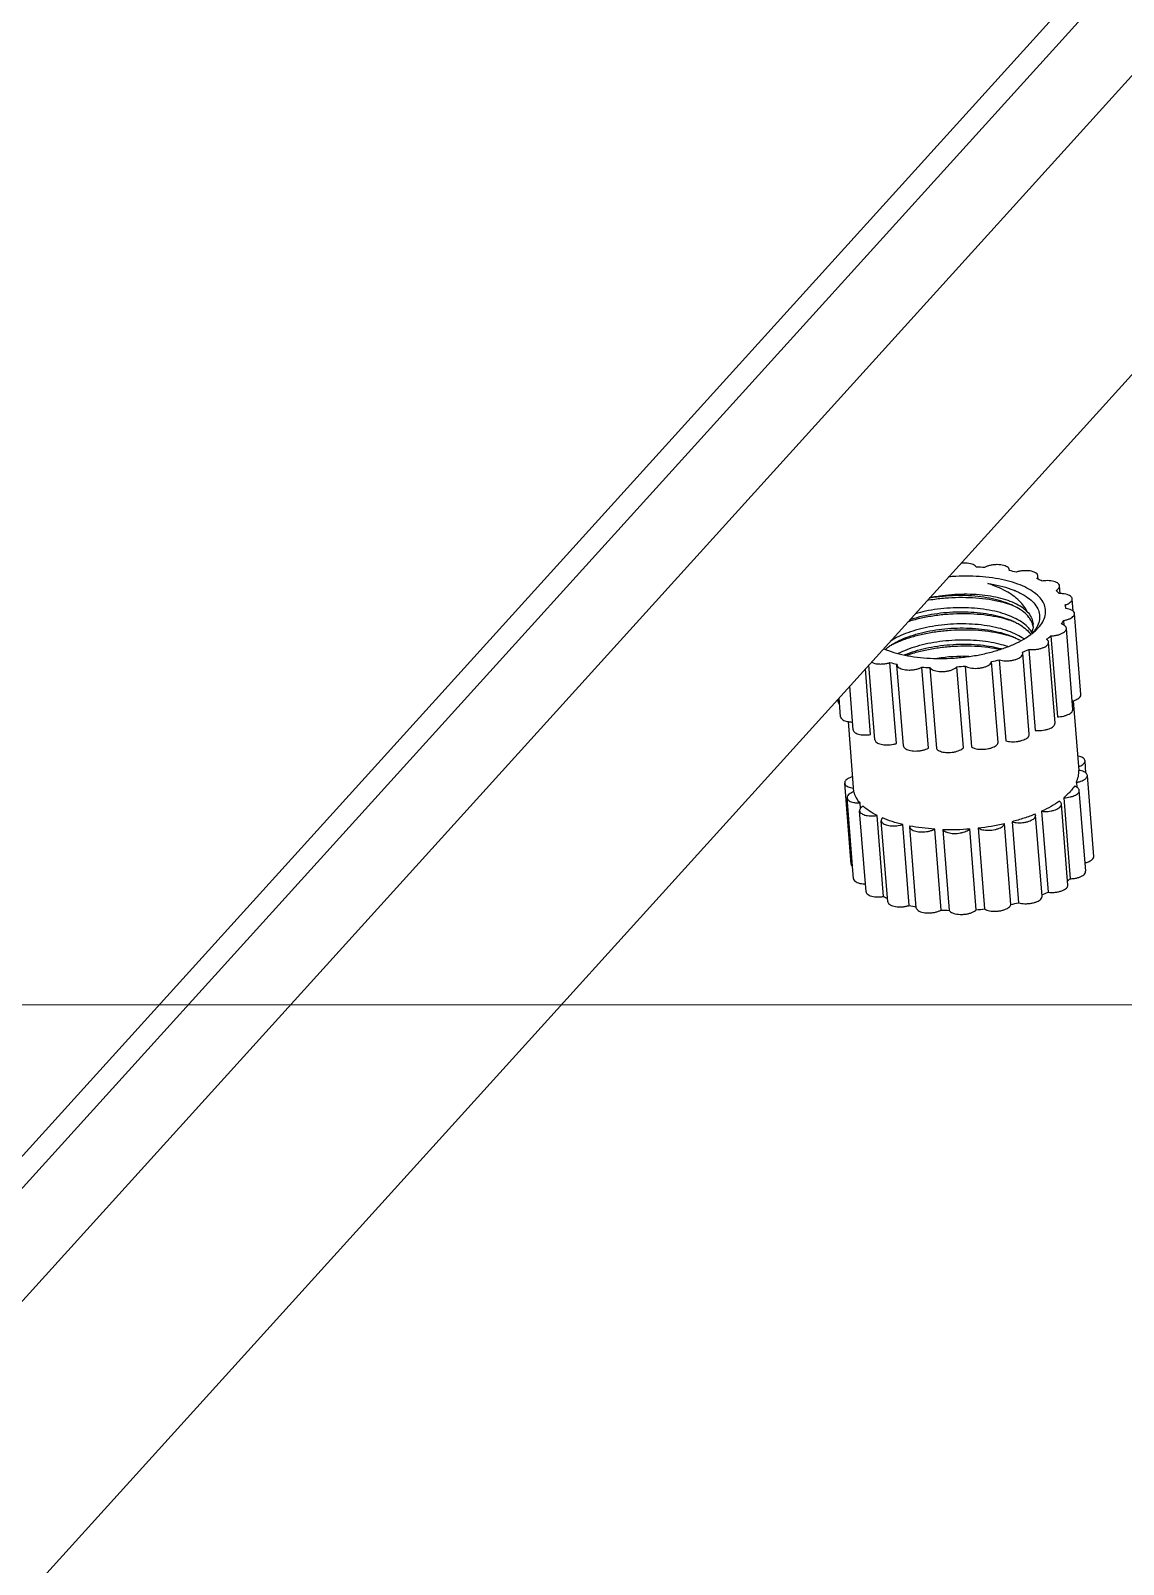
# Model space of a CAD drawing. Header units: millimetres. Extents: x -1995 to -555, y 489 to 1011.
# Drawn here: x -854.98 to -830.81, y 568.55 to 602.48 of the extents above; entities that cross this region are included whole.
import ezdxf

# ---------------------------------------------------------------- set-up
doc = ezdxf.new("R2010")
doc.units = ezdxf.units.MM
doc.layers.add('02___PRT_ALL_AXES', color=7, linetype='Continuous')
doc.layers.add('from', color=7, linetype='Continuous', lineweight=13)
doc.styles.add('ROMAND', font='romand.shx', dxfattribs={"width": 0.75, "bigfont": 'gbcbig.shx'})
doc.dimstyles.new('YanXiu', dxfattribs={"dimtxt": 2.5, "dimasz": 2.2, "dimexe": 1, "dimexo": 0, "dimgap": 0.66, "dimtad": 0, "dimzin": 1, "dimdsep": 46, "dimtxsty": 'ROMAND', "dimblk": 'CLOSEDBLANK', "dimcen": 0, "dimclrd": 3, "dimclre": 3, "dimclrt": 7, "dimazin": 0, "dimtfac": 1, "dimtofl": 0, "dimtmove": 0, "dimatfit": 3, "dimldrblk": 'CLOSEDBLANK', "dimfxl": 1, "dimlwd": 5, "dimlwe": 5, "dimarcsym": 0})

# ---------------------------------------------------------------- blocks, each defined once
blk = doc.blocks.new('_ClosedBlank')
at = {"color": 0, "linetype": 'ByBlock', "lineweight": -2}
for p, q in [((-1, 0.1666666666666667), (0, 0)), ((-1, 0.1666666666666667), (-1, -0.1666666666666667)), ((0, 0), (-1, -0.1666666666666667))]:
    blk.add_line(p, q, dxfattribs=at)

msp = doc.modelspace()

# ---------------------------------------------------------------- linework, layer by layer
at = {"color": 7, "linetype": 'Continuous'}
for p, q in [((-810.9877254616415, 625.6773398997026), (-885.2008097738415, 543.6968673633027)), ((-885.1406766516416, 544.4739848674027), (-811.9399416872416, 625.3361522064025)), ((-809.8115550663415, 624.4783949785027), (-884.1025137429415, 542.4118974877027)), ((-809.3292107591415, 618.3974291483026), (-883.6201694357414, 536.3309316575027)), ((-833.3358786720414, 590.5353431211025), (-833.3349124122415, 590.5524768171027)), ((-833.3334800755415, 590.5348879212025), (-833.3358786720414, 590.5353431211025)), ((-832.6977154767415, 590.3445730988027), (-832.7036047113415, 590.4188193037027)), ((-832.2115529642415, 590.0282186685027), (-832.2250175175413, 590.1979677198027)), ((-833.2697318338414, 589.7671013071027), (-833.2725031737414, 589.7680820238025)), ((-833.1725247897416, 589.7201432833027), (-833.1733067430414, 589.7205764223025)), ((-831.9243833324415, 589.6394241046027), (-831.9459570142415, 589.9114057990026)), ((-832.1373870869415, 589.4315123878026), (-832.1291448527415, 589.3276016665026)), ((-832.0854713415415, 589.6979175362027), (-832.0855876525416, 589.6994189692026)), ((-831.7516509573416, 587.7958577873027), (-831.8937395877415, 589.5871842189027)), ((-832.7601956889416, 589.2046074498027), (-832.6951648773415, 589.2699370530025)), ((-832.4153119107414, 589.0920606018027), (-832.2732232803414, 587.3007341702026)), ((-831.9313880131415, 587.4657136151026), (-832.0734766436415, 589.2570400467026)), ((-833.0374570855415, 588.7055867927025), (-833.0453888420416, 588.7316718560027)), ((-832.8953668048416, 586.9143410915027), (-833.0374554352416, 588.7056675231025)), ((-832.9049122696415, 588.7927111954026), (-832.7628236391415, 587.0013847637025)), ((-832.3254856360415, 587.1619636626027), (-832.4675742665415, 588.9532900942028)), ((-836.4029775178415, 586.9084391717028), (-836.5183231529415, 588.3626138249027)), ((-836.3098276677415, 586.7933364240026), (-836.4410721970414, 588.4479501228026)), ((-835.8331618407415, 586.7097261684027), (-835.9752504711414, 588.5010526000027)), ((-835.6785612325416, 586.6598136686026), (-835.8206498630416, 588.4511401003027)), ((-835.8196423374416, 588.4681390383026), (-835.8206085972415, 588.4510053423027)), ((-835.1265501087414, 586.6089675257027), (-835.2686387391414, 588.4002939573026)), ((-835.0906269492416, 588.3921288930027), (-834.9485383187416, 586.6008024614026)), ((-834.3523104015414, 586.6160262015027), (-834.4943990319416, 588.4073526332025)), ((-834.3114086200414, 588.4247353197026), (-834.1693199895415, 586.6334088881027)), ((-833.5862306960416, 586.7302112436026), (-833.7283193265416, 588.5215376752027)), ((-833.5582626691416, 588.5627665741027), (-833.4161740386414, 586.7714401425027)), ((-837.1196927912415, 587.6249715088026), (-837.1250408487415, 587.6923950372026)), ((-837.0674753647415, 587.3007499287027), (-837.1006757180414, 587.7193103035025)), ((-836.7884148614414, 587.0141880080026), (-836.8649961825415, 587.9796568432026)), ((-831.6401639054416, 586.0562396496026), (-831.6617797533415, 586.3287529358028)), ((-831.4674736963416, 584.2132049241026), (-831.6095623268416, 586.0045313557026)), ((-836.8355155303416, 584.0423186456027), (-836.9776041608416, 585.8336450772027)), ((-831.8532098260416, 585.8488595245027), (-831.8449137045413, 585.7442694407026)), ((-831.6472107522413, 583.8830607518026), (-831.7892993827415, 585.6743871835027)), ((-836.7832981038414, 583.7180970655025), (-836.9253867343414, 585.5094234971026)), ((-836.6284959330414, 585.2728586165027), (-836.6381309811416, 585.3943286907025)), ((-832.0413083751414, 583.5793107993026), (-832.1833970056414, 585.3706372310027)), ((-832.1311346498414, 585.5094077385025), (-831.9890460193415, 583.7180813069027)), ((-836.5042376005415, 583.4315351447027), (-836.6463262310415, 585.2228615764026)), ((-836.1188002569415, 583.3257863084026), (-836.2608888874415, 585.1171127401027)), ((-836.0256504067415, 583.2106835608027), (-836.1677390372415, 585.0020099924026)), ((-833.2740854081414, 584.9801137109026), (-833.1319967777415, 583.1887872792028)), ((-832.7532773347416, 585.1229729906028), (-832.7612115811417, 585.1490189928026)), ((-832.6111895439415, 583.3316882282026), (-832.7532781743416, 585.1230146599027)), ((-832.6207350086415, 585.2100583321027), (-832.4786463782416, 583.4187319005026)), ((-835.5489845797415, 583.1270733051027), (-835.6910732102415, 584.9183997368026)), ((-835.3943839716414, 583.0771608054027), (-835.5364726021414, 584.8684872370026)), ((-835.5354650765416, 584.8854861750027), (-835.5364467835416, 584.8683893575027)), ((-835.5338810019416, 584.8851864073027), (-835.5354650765416, 584.8854861750027)), ((-834.8423728477414, 583.0263146624026), (-834.9844614782414, 584.8176410940026)), ((-834.8064496882416, 584.8094760298026), (-834.6643610578415, 583.0181495981027)), ((-834.0681331406415, 583.0333733383026), (-834.2102217710415, 584.8246997699026)), ((-834.0272313591415, 584.8420824565027), (-833.8851427286415, 583.0507560248026)), ((-833.3020534351415, 583.1475583804028), (-833.4441420656415, 584.9388848120026))]:
    msp.add_line(p, q, dxfattribs=at)
for centre, radius, start, end in [((-834.2131529952414, 585.4345083895026), 5.1789674251, 86.38802065449738, 88.35956258920035), ((-834.0194612072414, 586.9191106990025), 3.6802737716, 76.81923701139569, 79.25758061909917), ((-833.8956174457414, 588.4340489755026), 1.7940829799, 67.0435384800026, 67.42184736629596), ((-833.5634426036415, 588.3877501294027), 2.1400357427, 66.13469966060407, 67.03383105979927), ((-833.4975703108416, 588.5352425751026), 1.9785029802, 63.360391360299, 66.1511052816977), ((-834.0374022437413, 587.6013139516027), 2.2978151505, 70.55626422829953, 71.98587779860156), ((-832.2151454493414, 589.3272727034026), 0.6994612834999999, 89.68974088319835, 91.48013370219778), ((-832.5704472877414, 589.6608038618027), 0.4863944738, 4.553529425797204, 13.92295984859928), ((-834.0089845175414, 587.2430486655027), 2.2978151503, 70.55626422829953, 71.98587779870037), ((-833.9842036708415, 587.3139356638027), 2.2227218583, 70.20517581910724, 70.55035166820186), ((-833.9805667916414, 586.8847833788026), 2.2978151507, 70.55626422839853, 71.98587779860156), ((-833.9551937322415, 586.9573383270027), 2.2209518972, 70.16056222970299, 70.55042974789423), ((-833.3371186810414, 589.3591927863027), 0.5341943266, 334.076186784696, 337.2026285743977), ((-833.6945808689416, 590.2390358492027), 1.3942924313, 306.9476061433043, 308.4036005616063), ((-833.5868209707414, 590.1053511698027), 1.2225905165, 308.3378971010964, 312.5430454566042), ((-833.2121971678416, 589.2269765112027), 0.410524069, 10.7442275009961, 17.35010508750204), ((-833.2075038938415, 589.3207146294027), 0.398314235, 357.3982939255968, 4.430310008603746), ((-833.4942073277416, 590.3914058909025), 1.6888793625, 305.5422041024065, 309.7041286852036), ((-835.0546787405415, 587.1561900468026), 1.9450421978, 116.2194029976062, 118.6717096833981), ((-833.7226719762416, 587.9077824081027), 1.2527181627, 59.40216023270056, 61.0027986825957), ((-834.2853847898414, 591.7775782624027), 3.2886373754, 292.1513585486978, 294.8200906928033), ((-835.1356166338414, 592.0863606414026), 3.6823116018, 256.8195806895018, 259.2945626407059), ((-834.9423673468414, 593.5689883217027), 5.1789819901, 266.3880234270954, 268.3595598167), ((-834.3250790767415, 584.6820004575026), 3.9577920634, 88.62403115579708, 98.83064098069913), ((-834.9403779023414, 594.0741223439026), 5.6842920498, 274.499943948798, 276.3528105724954), ((-834.7985139658415, 593.3070952075026), 4.9037615624, 282.6056533855024, 284.6502727171069), ((-832.0877601449415, 588.2267143268026), 0.5936032749, 283.8256520849026, 286.0666882523031), ((-836.6092792980414, 585.1453704914026), 0.5238611732999999, 108.2116629266999, 108.9573797323021), ((-834.6504807197416, 590.3841043175026), 5.576809739, 268.3973760213037, 274.5279032237956), ((-834.6233115994414, 590.2370949376026), 5.427842234600001, 276.3048821821989, 282.5472477384992), ((-833.0439204717416, 584.9874197352027), 1.6504484711, 307.0951648715009, 309.7280290035927), ((-835.2316713885416, 585.0942887554025), 1.9785344409, 243.3604136369992, 246.151087732505), ((-833.8569464451416, 586.3987556899027), 3.2833295388, 292.2556690473934, 294.8211600579963), ((-834.7097879609414, 586.7104202501026), 3.680302473, 256.8192465204987, 259.2575711563993), ((-834.5161014554415, 588.1950090268027), 5.1789819901, 266.3880234270954, 268.3595598167), ((-834.5141120110416, 588.7001430490026), 5.6842920498, 274.499943948798, 276.3528105724954), ((-834.3722480744414, 587.9331159125026), 4.903761562300001, 282.605653385395, 284.6502727171069)]:
    msp.add_arc(centre, radius, start, end, dxfattribs=at)
for points, start_tangent, end_tangent in [([(-832.6951648773415, 589.2699370530025), (-832.5972309117415, 589.4039349500027), (-832.5435320409415, 589.5401239408026), (-832.5352738782415, 589.6754590211027), (-832.5726432096415, 589.8069141144027), (-832.6548040664416, 589.9315503207027), (-832.7799200392415, 590.0465842243026), (-832.9451974069416, 590.1494475863027), (-833.1469447969416, 590.2378425521025), (-833.3806546117416, 590.3097939394025), (-833.6411056863415, 590.3636944192027), (-833.9224800844415, 590.3983400578026), (-834.2184927313415, 590.4129569743026), (-834.5225314687414, 590.4072185841027), (-834.6797421587414, 590.3963730873025)], (0.6711135788188892, 0.7413545469779642), (-0.9963231997550674, -0.08567427636008548)), ([(-834.0648940602414, 590.6113532664027), (-834.0921341423414, 590.6422786620027), (-834.1369358008415, 590.6680636691027), (-834.1964819893415, 590.6870869737025), (-834.2670285522415, 590.6981524250026), (-834.3441396504415, 590.7005642477026), (-834.4065438367415, 590.6962300918027)], (-0.4759923176556071, 0.8794494377352481), (-0.9936057338371159, -0.112905472347476)), ([(-833.3349940478415, 590.5524699375027), (-833.3389076924414, 590.5699323404027), (-833.3614521362415, 590.6018474124027), (-833.4020944497415, 590.6290815758026), (-833.4582791187415, 590.6499223960026), (-833.5264733536414, 590.6630594404027), (-833.6023892256414, 590.6676666756026), (-833.6812532831414, 590.6634544070026), (-833.7581066983416, 590.6506874944026), (-833.8281170688415, 590.6301686979026), (-833.8868822703416, 590.6031882021026)], (-0.08397463945961117, 0.9964678920706018), (-0.8678666608092339, -0.4967972011352626)), ([(-832.7036916519414, 590.4188468231026), (-832.7050292091415, 590.4279450830026), (-832.7227892949415, 590.4607242355027), (-832.7591123231414, 590.4893003800026), (-832.8117143679415, 590.5118767006026), (-832.8772879089415, 590.5270336396026), (-832.9517098015415, 590.5338181563026), (-833.0303005330416, 590.5318036527027), (-833.1081184616414, 590.5211167971025), (-833.1802705383416, 590.5024295594027)], (-0.0704249426233815, 0.9975170812855756), (-0.9497416833467058, -0.313034718384025)), ([(-832.7284273302416, 590.3581568065027), (-832.7069487874414, 590.3930240157027), (-832.7036916519414, 590.4188468231026)], (0.6715457142163066, 0.7409631257476386), (-0.07042494292367475, 0.9975170812643749)), ([(-832.9382449037416, 589.6253625349026), (-833.0115927007414, 589.7495386202028), (-833.1161690996414, 589.8684039581027), (-833.2507671111416, 589.9797623664027), (-833.4124799994415, 590.0811873513027), (-833.6005960035413, 590.1722024852025), (-833.8113931307416, 590.2509046853025)], (-0.415410006431339, 0.909634281762025), (-0.9506327015022554, 0.3103183314509861)), ([(-833.8113931307416, 590.2509046853025), (-833.5438107989414, 590.1987849177027), (-833.3032924658414, 590.1277213320026), (-833.2067913654414, 590.0906274885027)], (0.9887851055713996, -0.1493452878404811), (0.9233529658306207, -0.3839522112083698)), ([(-833.1958685098416, 590.0860432750027), (-833.0948785198416, 590.0392755169026), (-832.9231601952415, 589.9352578380027), (-832.7934392257416, 589.8190663492027), (-832.7076242914413, 589.6928792126026), (-832.6675931397415, 589.5590490519027), (-832.6749326476415, 589.4202674952027), (-832.7294442649415, 589.2815510156025), (-832.7731192652413, 589.2141039535028)], (0.9207977200483373, -0.3900404578422398), (-0.5915618984815288, -0.8062595861538204)), ([(-832.2250183807414, 590.1979729767028), (-832.2250616465415, 590.1984949423025), (-832.2379674828414, 590.2320091789026), (-832.2698282829415, 590.2618148482026), (-832.3186406978416, 590.2860378242027), (-832.3813354921415, 590.3031550105026), (-832.4539705314414, 590.3120901095027), (-832.5319786573414, 590.3122812986027), (-832.6104548611415, 590.3037165561026)], (-0.07790299792367071, 0.9969609435251235), (-0.9864646018532848, -0.1639743555878185)), ([(-832.3020016047415, 590.0971385535028), (-832.2581179680415, 590.1288707072027), (-832.2319222694414, 590.1633794524026), (-832.2250183807414, 590.1979729767028)], (0.8682100321597147, 0.4961968763074063), (-0.07790299784517601, 0.9969609435312572)), ([(-832.2332127673415, 590.0265006055025), (-832.2659769269414, 590.0621310439027), (-832.3020016047415, 590.0971385535028)], (-0.6549004053677752, 0.755715197047885), (-0.7355582850556229, 0.6774614448705041)), ([(-832.8396231078414, 589.1720109688027), (-832.9069495408414, 589.2638925554025), (-833.0291281261416, 589.3736396485027), (-833.1871602075416, 589.4706667941026), (-833.3771936533415, 589.5533413080026), (-833.5967695067416, 589.6206501000025), (-833.8419633874414, 589.6709536344027), (-834.1039670964415, 589.7023712978026), (-834.3731067773415, 589.7144177436027), (-834.6475690320415, 589.7074586703026), (-834.9226821572415, 589.6813224819026), (-835.1881339296415, 589.6368346033026), (-835.4157620853416, 589.5814752940026)], (-0.5026931969679377, 0.8644648921281619), (-0.9622432652335432, -0.2721909229064943)), ([(-833.3267996906416, 589.7864909416027), (-833.5114759005414, 589.8388633555027), (-833.7829754046415, 589.8926393990026), (-834.0731704822415, 589.9257631280026), (-834.3749330608416, 589.9376394685027), (-834.6808502378415, 589.9281965276026), (-834.9834068104415, 589.8978873638026), (-835.1557454513415, 589.8708733059026)], (-0.950945961027762, 0.3093570416282554), (-0.9844456415208367, -0.1756894387566545)), ([(-833.3248432752416, 589.7932773748026), (-833.3646580052414, 589.8092721963027), (-833.5869711698415, 589.8812518880026), (-833.8344678477415, 589.9348776827027), (-834.1007040905415, 589.9689893346027), (-834.3787445651415, 589.9829377041027), (-834.6613666479416, 589.9766008008027), (-834.9412216767414, 589.9503831534026), (-835.1063800957415, 589.9251937055027)], (-0.9233656024206365, 0.3839218205134678), (-0.9849238734045953, -0.1729883337040065)), ([(-832.9382449037416, 589.6253625349026), (-833.0605638123416, 589.7256815814027), (-833.2197168991415, 589.8138710465026), (-833.4117856937414, 589.8877590137027), (-833.6320404128414, 589.9455256673026), (-833.8750573958414, 589.9857484606026), (-834.1348526233414, 590.0074369412026), (-834.4050289121415, 590.0100570642027), (-834.6789331936416, 589.9935443682026), (-834.9498199741415, 589.9583057180026), (-835.1022703846415, 589.9297490168027)], (-0.6976676124108311, 0.7164215955657468), (-0.9788050058368785, -0.204794434857661)), ([(-833.1733067430414, 589.7205764223025), (-833.3248432752416, 589.7932773748026)], (-0.8749268082480988, 0.4842551808796625), (-0.9233656023913223, 0.3839218205839707)), ([(-832.8203517878414, 589.3493987696025), (-832.8299405847415, 589.3767601593028), (-832.9024315566414, 589.5017050959026), (-833.0178855922416, 589.6172357836027), (-833.1725247897416, 589.7201432833027)], (-0.2978971279536434, 0.9545979788146268), (-0.8746014323160783, 0.4848425874349987)), ([(-831.9460292322415, 589.9113643021027), (-831.9538586840415, 589.9373516796026), (-831.9811318736415, 589.9682695790026), (-832.0259625663416, 589.9940438853026), (-832.0855318898416, 590.0130539572027), (-832.1560942339415, 590.0241044761027), (-832.2113578548415, 590.0267237318027)], (-0.08848315442845205, 0.9960776733680917), (-0.9999847475976638, 0.005523094425857846)), ([(-832.0983430164415, 589.7778386475026), (-832.0363499220416, 589.8033295814026), (-831.9884423205415, 589.8340480481025), (-831.9576325545415, 589.8680625264027), (-831.9458578858416, 589.9032342481026), (-831.9460292322415, 589.9113643021027)], (0.9498933466998891, 0.3125741990236627), (-0.08848315440963202, 0.9960776733697636)), ([(-833.2983819646415, 589.4282256553025), (-833.4830581745414, 589.4805980692028), (-833.7545576785415, 589.5343741126027), (-834.0447527561414, 589.5674978417027), (-834.3465153347415, 589.5793741822027), (-834.6524325117416, 589.5699312413027), (-834.9549890843414, 589.5396220775027), (-835.2467525990414, 589.4894135451026), (-835.5205563633415, 589.4207624866027), (-835.5789271742415, 589.4029855095026)], (-0.9509459610263808, 0.309357041632501), (-0.9537802649912653, -0.3005049186173031)), ([(-835.5339135118415, 589.4533946012026), (-835.4343511196416, 589.4845166167025), (-835.1898895555414, 589.5454297645027), (-834.9273559725416, 589.5901973592028), (-834.6563726804416, 589.6169073862026), (-834.3844526414414, 589.6249814087026), (-834.1136091343415, 589.6141255929027), (-833.8497396439416, 589.5837448398025), (-833.6029003826416, 589.5344003494027), (-833.3818816792414, 589.4680533897027), (-833.2964237330416, 589.4350164513027)], (0.9486176892558033, 0.3164245243829565), (0.9233003588478528, -0.3840786994242541)), ([(-833.2964237330416, 589.4350164513027), (-833.1887163206416, 589.3855298229026), (-833.1438498942416, 589.3617483462027)], (0.9233003588392975, -0.3840786994448203), (0.8745853525624974, -0.484871592365579)), ([(-832.9382449037416, 589.6253625349026), (-832.8550793575414, 589.5064644066027), (-832.8137614412415, 589.3806055733027), (-832.8103798108414, 589.3514829971026)], (0.6705518338640086, -0.741862681432093), (0.07763286318630412, -0.9969820151605027)), ([(-832.1816925438416, 589.3501313486028), (-832.1579439238415, 589.3906704615027), (-832.1373870869415, 589.4315123878026)], (0.5313664330519952, 0.847142085972359), (0.419555648469747, 0.9077296171422028)), ([(-832.1373870869415, 589.4315123878026), (-832.0633528508415, 589.4482668717027), (-831.9984228764415, 589.4721881223026), (-831.9466798418416, 589.5017720150028), (-831.9113772547416, 589.5351583687026), (-831.8947348772415, 589.5702479104026), (-831.8938960551413, 589.5871687221025)], (0.9865308719283888, 0.1635751776163274), (-0.07993547138662188, 0.9968000403361743)), ([(-831.9239296069416, 589.6399460742026), (-831.9610499493415, 589.6639669380025), (-832.0172593779416, 589.6847950848027), (-832.0854713415415, 589.6979175362027)], (-0.7547208651161464, 0.6560460469801914), (-0.9925326170053617, 0.1219795236114986)), ([(-831.8938960551413, 589.5871687221025), (-831.8977991517415, 589.6048342738026), (-831.9203774021414, 589.6367427315027), (-831.9239296069416, 589.6399460742026)], (-0.07993547127903412, 0.9968000403448021), (-0.7547208647177504, 0.6560460474385097)), ([(-836.1137411491416, 588.8078794937027), (-836.0085762125414, 588.7656396073027), (-835.7748663977416, 588.6936882200026), (-835.5144153231415, 588.6397877402027), (-835.2330409250415, 588.6051421016026), (-834.9370282781415, 588.5905251851026), (-834.6329895407416, 588.5962635753027), (-834.3277168953414, 588.6222291484027), (-834.0280312956415, 588.6678416082026), (-833.7406268137415, 588.7320818549027), (-833.4719203397415, 588.8135157471025), (-833.2279139327416, 588.9103250335025), (-833.0140631707413, 589.0203455024026), (-832.8564933514415, 589.1247375512027)], (0.9159303490752398, -0.4013372592258402), (0.7990875754679495, 0.6012146428129925)), ([(-833.0108551249414, 589.0227487157027), (-833.1674030260415, 589.1168308581026), (-833.3605683846415, 589.1993544249027), (-833.5815870881415, 589.2657013847025), (-833.8284263493415, 589.3150458750027), (-834.0922958398414, 589.3454266282025), (-834.3631393468415, 589.3562824439026), (-834.6350593858415, 589.3482084214025), (-834.9060426779415, 589.3214983944027), (-835.1685762610414, 589.2767307997027), (-835.4130378250416, 589.2158176520026), (-835.6345021291415, 589.1405469098025), (-835.8284507753415, 589.0528436919027), (-835.9728870009415, 588.9671393835027)], (-0.8125534031005797, 0.5828867532460031), (-0.8270066948211402, -0.5621920728016482)), ([(-835.9174694377416, 588.9088469027025), (-835.8213311454415, 588.9632852971027), (-835.6247366417415, 589.0520233051026), (-835.4016676190415, 589.1274961081027), (-835.1573708900414, 589.1880184472026), (-834.8971678688415, 589.2321687447026), (-834.6266535345414, 589.2587250740027), (-834.3531714223413, 589.2667016576025), (-834.0828849757415, 589.2556830780026), (-833.8215937444415, 589.2255219373027), (-833.5785499813414, 589.1771392425027), (-833.3581775936414, 589.1114745389026), (-833.2680059814415, 589.0767512256026)], (0.8511089394910488, 0.5249891171428435), (0.9232921883330084, -0.3840983402245375)), ([(-833.2699642385414, 589.0699603690026), (-833.4546404484415, 589.1223327829026), (-833.7261399524414, 589.1761088263025), (-834.0163350300415, 589.2092325554028), (-834.3180976086414, 589.2211088959026), (-834.6240147856415, 589.2116659550026), (-834.9265713582415, 589.1813567912026), (-835.2183348729413, 589.1311482587026), (-835.4921386372416, 589.0624972003026), (-835.7412581872413, 588.9773145749026), (-835.9140172127416, 588.9011045266026)], (-0.9509459610258373, 0.3093570416341719), (-0.8969078602654976, -0.4422174693450803)), ([(-833.2680059814415, 589.0767512256026), (-833.1643342839416, 589.0293032077026), (-833.1153956786416, 589.0034640652026)], (0.9232921883194812, -0.384098340257054), (0.8745624279979981, -0.4849129401596195)), ([(-833.1438498942416, 589.3617483462027), (-833.0265375763415, 589.2873788825026), (-832.9020248907414, 589.1767576305027), (-832.8598762239415, 589.1245912441026)], (0.8745853525110346, -0.484871592458405), (0.5832949348109336, -0.8122604379285677)), ([(-832.8096002337415, 589.3026340573027), (-832.8153011386416, 589.2506693906026), (-832.8446551191414, 589.1522067512027)], (-0.04505662862027967, -0.9989844344219656), (-0.3871987655261078, -0.9219962667901962)), ([(-832.7731192652413, 589.2141039535028), (-832.8283112367415, 589.1469589261027)], (-0.5915618982253936, -0.8062595863417497), (-0.6735452520021872, -0.7391459893047585)), ([(-832.4153119107414, 589.0920606018027), (-832.3364835197415, 589.0984385901025), (-832.2608869706414, 589.1132210459026), (-832.1932756362414, 589.1354784755027), (-832.1379007938415, 589.1638113722025), (-832.0982443125415, 589.1964382153027), (-832.0767997193416, 589.2313074884026), (-832.0735698603416, 589.2570670507026)], (0.99967923391001, 0.02532645433327641), (-0.06988053897848621, 0.9975553670208369)), ([(-832.0735698603416, 589.2570670507026), (-832.0749154111415, 589.2662266754027), (-832.0927098698414, 589.2990001214026), (-832.1290642122415, 589.3275670922027), (-832.1816925438416, 589.3501313486028)], (-0.06988053874670168, 0.9975553670370737), (-0.9527134888662715, 0.3038700513908157)), ([(-836.0724322787414, 588.7950893036026), (-835.9842543362415, 588.8647654230027), (-835.9174694377416, 588.9088469027025)], (0.7466192451063711, 0.6652516086690754), (0.8511089394329249, 0.5249891172370739)), ([(-833.3713667823415, 588.8547225661026), (-833.5572366868414, 588.9084402777027), (-833.8002804499415, 588.9568229725027), (-834.0615716811415, 588.9869841133026), (-834.3318581278415, 588.9980026928025), (-834.6053402400416, 588.9900261093027), (-834.8758545743415, 588.9634697800026), (-835.1360575954413, 588.9193194824026), (-835.3803543245415, 588.8587971434027), (-835.6034233471414, 588.7833243404026), (-835.7912452435414, 588.6991287680027)], (-0.9478063657280466, 0.3188465039566726), (-0.8893086974212834, -0.4573073809713336)), ([(-835.6532054594416, 588.6706224083026), (-835.5888509685415, 588.6966641928026), (-835.3643227109415, 588.7718132279027), (-835.1194284756416, 588.8317166408027), (-834.8553572909414, 588.8756667215026), (-834.5810384106414, 588.9015161466026), (-834.3066604595415, 588.9082964641026), (-834.0379152880414, 588.8961022766026), (-833.7791311661415, 588.8650347588026), (-833.5355511665416, 588.8152413344027), (-833.5006161927415, 588.8061643188026)], (0.9209831270936688, 0.3896024635558239), (0.9660179170986944, -0.2584751126207322)), ([(-833.5518142201415, 588.7920135483026), (-833.6600410830415, 588.8118061654026), (-833.9501165194415, 588.8479180338026), (-834.2528559512416, 588.8625445439026), (-834.5607225902415, 588.8555457082026), (-834.8660517025414, 588.8273211836027), (-835.1612418765415, 588.7788002979026), (-835.4389447099416, 588.7114188596025), (-835.6014601967415, 588.6602431425027)], (-0.9804916435020592, 0.1965607718305742), (-0.9450390172907066, -0.3269575749209912)), ([(-833.5582626691416, 588.5627665741027), (-833.4927087476415, 588.5475954421025), (-833.4182985630414, 588.5407954914027), (-833.3397108920415, 588.5427942906027), (-833.2618871836416, 588.5534661587027), (-833.1897208507414, 588.5721400683027), (-833.1277495804416, 588.5976418380027), (-833.0798700131415, 588.6283679630027), (-833.0490927285414, 588.6623864408026), (-833.0373529461415, 588.6975582515025), (-833.0375066175416, 588.7055825656026)], (0.9525223600639486, -0.3044686413708407), (-0.0850311688696259, 0.9963782917750994)), ([(-832.9049122696415, 588.7927111954026), (-832.8290059959415, 588.7880883661027), (-832.7501427889415, 588.7922850174026), (-832.6732814232414, 588.8050372715026), (-832.6032548010414, 588.8255432899026), (-832.5444660685416, 588.8525136917027), (-832.5006117538414, 588.8842526272027), (-832.4744493362414, 588.9187644101027), (-832.4675754825416, 588.9532959150025)], (0.9924765637208853, -0.1224347600348176), (-0.07744264649624193, 0.9969968086727551)), ([(-832.4675754825416, 588.9532959150025), (-832.4676238607415, 588.9538790025027), (-832.4805645007414, 588.9873884629027), (-832.5124575725415, 589.0171857778026)], (-0.07744264697020396, 0.9969968086359396), (-0.8311618563276036, 0.5560305464505093)), ([(-836.3858675789415, 588.5085171878026), (-836.3438066415415, 588.4916054588026), (-836.2782331005415, 588.4764485198026), (-836.2038112079415, 588.4696640031026), (-836.1252204764414, 588.4716785067027), (-836.0474025478416, 588.4823653623026), (-835.9752504711414, 588.5010526000027)], (0.892948407681909, -0.4501590177019041), (0.9497416833104211, 0.3130347184941119)), ([(-835.8205269616415, 588.4510122219027), (-835.8166133170416, 588.4335498190027), (-835.7940688732415, 588.4016347470027), (-835.7534265597415, 588.3744005836026), (-835.6972418907415, 588.3535597634026), (-835.6290476558415, 588.3404227190027), (-835.5531317838415, 588.3358154838025), (-835.4742677263416, 588.3400277524025), (-835.3974143111413, 588.3527946650025), (-835.3274039406415, 588.3733134615026), (-835.2686387391414, 588.4002939573026)], (0.08397463945961117, -0.9964678920706018), (0.8678666608092339, 0.4967972011352626)), ([(-835.0906269492416, 588.3921288930027), (-835.0633868671416, 588.3612034974027), (-835.0185852086415, 588.3354184902026), (-834.9590390201415, 588.3163951857026), (-834.8884924572415, 588.3053297344028), (-834.8113813590414, 588.3029179117026), (-834.7325543306415, 588.3093113687027), (-834.6569678715414, 588.3241080964027), (-834.5893747203415, 588.3463777036026), (-834.5340250109416, 588.3747199181026), (-834.4943990319416, 588.4073526332025)], (0.4759923177766253, -0.8794494376697483), (0.6706808486282164, 0.7417460477032118)), ([(-834.3114086200414, 588.4247353197026), (-834.2626239253414, 588.4005009410026), (-834.1999505505414, 588.3833700148026), (-834.1273292828414, 588.3744197027028), (-834.0493264152415, 588.3742127838026), (-833.9708466253414, 588.3827622688026), (-833.8968245791416, 588.3995305818027), (-833.8319146478416, 588.4234633618026), (-833.7801982492415, 588.4530557593026), (-833.7449272160416, 588.4864470584026), (-833.7283193265416, 588.5215376752027)], (0.8305910689120756, -0.5568828209268949), (0.1903349283809128, 0.9817192139498101)), ([(-831.9234768712415, 587.6562970638025), (-831.8672774936415, 587.6760380673026), (-831.8171986159414, 587.7019123415026), (-831.7800626298415, 587.7313770662028), (-831.7578030265415, 587.7628993961026), (-831.7515787624416, 587.7948391477026), (-831.7516515529414, 587.7958496803027)], (0.960913680307099, 0.2768481515175179), (-0.08078199801870667, 0.99673179381221)), ([(-837.1196921956416, 587.6249796158028), (-837.1096300311415, 587.5952949625026), (-837.0897960182415, 587.5724490753026)], (0.08078199773055353, -0.9967317938355639), (0.7560484341150814, -0.6545156722891621)), ([(-832.2732232803414, 587.3007341702026), (-832.2015093540415, 587.3061741138027), (-832.1320939484415, 587.3186145265028), (-832.0685887187415, 587.3374094299026), (-832.0142987355416, 587.3615817484027), (-831.9720497469416, 587.3898741819027), (-831.9440407366415, 587.4208147084026), (-831.9317291555415, 587.4527933353025), (-831.9314784785415, 587.4656937842027)], (0.9996792339139454, 0.02532645417794141), (-0.08246440435044028, 0.9965940106257549)), ([(-837.0673953840414, 587.3007362528027), (-837.0656589817415, 587.2900422587026), (-837.0494892253414, 587.2602297674026), (-837.0178998143415, 587.2338226811027), (-836.9725351352415, 587.2121948873026), (-836.9157567141415, 587.1964712373027), (-836.9027265878415, 587.1940147554027)], (0.073804511323394, -0.9972727280480075), (0.9850521001742317, -0.1722566687891512)), ([(-836.9027265878415, 587.1940147554027), (-836.8505199570413, 587.1874689554026), (-836.8020647429414, 587.1854323116025)], (0.9850521001450891, -0.1722566689558043), (0.9999846816988038, -0.005535012894488783)), ([(-836.7883545091415, 587.0142176220025), (-836.7824217332413, 586.9920147204026), (-836.7603357791415, 586.9633035957025), (-836.7233548107415, 586.9385366191026), (-836.6734031352416, 586.9190025420027), (-836.6130804736415, 586.9057175462027), (-836.5455263004415, 586.8993722815027), (-836.4742560646414, 586.9002959264027), (-836.4029775178415, 586.9084391717028)], (0.08542155458606777, -0.996344899124846), (0.9864646018170247, 0.1639743558059583)), ([(-832.7628236391415, 587.0013847637025), (-832.6940219091416, 586.9968182476026), (-832.6224006605414, 586.9995431115027), (-832.5516854132416, 587.0094188679026), (-832.4855557148414, 587.0259326254026), (-832.4274529661416, 587.0482257019027), (-832.3804009268415, 587.0751383289027), (-832.3468479530416, 587.1052701060026), (-832.3285393003416, 587.1370530405026), (-832.3255316434415, 587.1619870210026)], (0.9924765637115457, -0.1224347601105273), (-0.07228689088719449, 0.9973838806627382)), ([(-836.3098181213416, 586.7933185158028), (-836.3095316709414, 586.7904688499026), (-836.2973997586414, 586.7600417178027), (-836.2695595505415, 586.7326425714026), (-836.2274582767413, 586.7096973680026), (-836.1732860511415, 586.6924002702027), (-836.1098617292414, 586.6816513339026), (-836.0404858873414, 586.6780095641026), (-835.9687686352415, 586.6816638035026), (-835.8984413479416, 586.6924229624027), (-835.8331618407415, 586.7097261684027)], (0.07523255835693814, -0.9971660153470284), (0.9497416833458648, 0.3130347183865761)), ([(-835.6784791190416, 586.6597203586026), (-835.6756194022414, 586.6452926249027), (-835.6574868240414, 586.6158228165026), (-835.6240964766416, 586.5899366708028), (-835.5771836647414, 586.5689815657025), (-835.5191882371414, 586.5540483200026), (-835.4531275092415, 586.5459142616027), (-835.3824389554416, 586.5450026469026), (-835.3108009241414, 586.5513605849027), (-835.2419407773414, 586.5646566258027), (-835.1794405635414, 586.5841981173027), (-835.1265501087414, 586.6089675257027)], (0.080905117611794, -0.9967218076997323), (0.8678666608216721, 0.4967972011135336)), ([(-834.1693199895415, 586.6334088881027), (-834.1256027158415, 586.6111062058027), (-834.0701318002416, 586.5945769211027), (-834.0057910043415, 586.5846819563027), (-833.9359268908415, 586.5819370526027), (-833.8641742718414, 586.5864856782026), (-833.7942667371415, 586.5980914719026), (-833.7298419300414, 586.6161505253027), (-833.6742518221415, 586.6397228809027), (-833.6303879373415, 586.6675815916027), (-833.6005307029413, 586.6982767443027), (-833.5862306960416, 586.7302112436026)], (0.8305910689480086, -0.5568828208733004), (0.1903349283724062, 0.9817192139514593)), ([(-833.4161740386414, 586.7714401425027), (-833.3570192977415, 586.7573141689026), (-833.2902029928414, 586.7500567554026), (-833.2191998291414, 586.7500466570026), (-833.1477036510414, 586.7572853718026), (-833.0794346442415, 586.7713968897027), (-833.0179453573414, 586.7916472218027), (-832.9664353895414, 586.8169826408026), (-832.9275845119414, 586.8460846389027), (-832.9034129756415, 586.8774387224026), (-832.8951763248415, 586.9094134054027), (-832.8953829344414, 586.9142980011026)], (0.9525223600320428, -0.3044686414706574), (-0.08345307929927552, 0.9965117076861009)), ([(-834.9485383187416, 586.6008024614026), (-834.9245378636415, 586.5725062124026), (-834.8858422169415, 586.5483230580027), (-834.8344619143415, 586.5295118150026), (-834.7730686514415, 586.5170519830027), (-834.7048560666415, 586.5115924651026), (-834.6333733206416, 586.5134176644027), (-834.5623400231416, 586.5224326064027), (-834.4954522320415, 586.5381678929026), (-834.4361897016415, 586.5598042263026), (-834.3876345176413, 586.5862151931027), (-834.3523104015414, 586.6160262015027)], (0.475992317689712, -0.8794494377167892), (0.6706808486022439, 0.7417460477266962)), ([(-831.6618597341414, 586.3287666117027), (-831.6635961363415, 586.3394606058026), (-831.6797658927414, 586.3692730971026), (-831.7113553037416, 586.3956801834025), (-831.7567199828416, 586.4173079772028), (-831.8134984039416, 586.4330316272027), (-831.8265285302414, 586.4354881091027)], (-0.073804511323394, 0.9972727280480075), (-0.9850521001742317, 0.1722566687891512)), ([(-831.8077031723415, 586.1973587403025), (-831.7572849262415, 586.2181137715025), (-831.7117847454415, 586.2455001956026), (-831.6800342891415, 586.2759210865025), (-831.6636874291414, 586.3077940047027), (-831.6618597341414, 586.3287666117027)], (0.9457447389124445, 0.32491058588392), (-0.07380451139922015, 0.997272728042396)), ([(-831.8532098260416, 585.8488595245027), (-831.8093080515414, 585.9824804693027), (-831.8012940806416, 586.1152646730026)], (0.4195556489817377, 0.9077296169055591), (-0.07595171813365396, 0.9971114965301254)), ([(-831.6394590998416, 586.0570537893026), (-831.6455911725416, 586.0620614147027), (-831.6860359741415, 586.0856243095026), (-831.7388534242414, 586.1036713122027), (-831.8012940806416, 586.1152646730026)], (-0.7560484343130004, 0.6545156720605404), (-0.9925326170392172, 0.1219795233360197)), ([(-831.7813882407415, 585.8649706322027), (-831.7251888631415, 585.8847116356027), (-831.6751099854414, 585.9105859099026), (-831.6379739993415, 585.9400506345027), (-831.6157143961414, 585.9715729645026), (-831.6094901320416, 586.0035127160028), (-831.6095629224415, 586.0045232487026)], (0.960913680307099, 0.2768481515175179), (-0.08078199801870667, 0.99673179381221)), ([(-831.6095629224415, 586.0045232487026), (-831.6196250869416, 586.0342079020025), (-831.6394590998416, 586.0570537893026)], (-0.08078199773055353, 0.9967317938355639), (-0.7560484341150814, 0.6545156722891621)), ([(-836.8057782468416, 585.9732058007027), (-836.8619776244414, 585.9534647973027), (-836.9120565021415, 585.9275905230026), (-836.9491924882414, 585.8981257984027), (-836.9714520915416, 585.8666034684026), (-836.9776763556415, 585.8346637168025), (-836.9776035652415, 585.8336531842027)], (-0.960913680307099, -0.2768481515175179), (0.08078199801870667, -0.99673179381221)), ([(-836.9776035652415, 585.8336531842027), (-836.9675414006415, 585.8039685309026), (-836.9415753151416, 585.7761150182026), (-836.9011305135414, 585.7525521234026), (-836.8483130634415, 585.7345051207027), (-836.7858724069415, 585.7229117599026)], (0.08078199794863644, -0.9967317938178888), (0.9925326170021908, -0.1219795236373009)), ([(-836.7794633152416, 585.6408176926026), (-836.8298815614414, 585.6200626613028), (-836.8753817422414, 585.5926762373027), (-836.9071321985416, 585.5622553463028), (-836.9234790584414, 585.5303824282026), (-836.9253067535415, 585.5094098211026)], (-0.9457447389124445, -0.32491058588392), (0.07380451139922015, -0.997272728042396)), ([(-836.6381309811416, 585.3943286907025), (-836.7231436582415, 585.5157850653026), (-836.7730007321416, 585.6429906487027)], (-0.6549004056212001, 0.755715196828268), (-0.2400750794544152, 0.9707543233099487)), ([(-831.8975152829414, 585.7674784854026), (-831.9605594516415, 585.6797324990026), (-832.0386011449414, 585.5935227025026), (-832.1311346498414, 585.5094077385025)], (-0.5313664330924602, -0.8471420859469774), (-0.7686166748732466, -0.6397096271800152)), ([(-832.1311346498414, 585.5094077385025), (-832.0594207235415, 585.5148476822027), (-831.9900053179415, 585.5272880949027), (-831.9265000882415, 585.5460829983027), (-831.8722101051414, 585.5702553168027), (-831.8299611164416, 585.5985477503026), (-831.8019521062415, 585.6294882767025), (-831.7896405251415, 585.6614669037027), (-831.7893898480415, 585.6743673526026)], (0.9996792339139454, 0.02532645417794141), (-0.08246440435044028, 0.9965940106257549)), ([(-831.7893898480415, 585.6743673526026), (-831.7936662758416, 585.6928196394027), (-831.8138184388415, 585.7219152787026), (-831.8490464419415, 585.7472404358026), (-831.8975152829414, 585.7674784854026)], (-0.08246440439821377, 0.9965940106218019), (-0.9527134888312181, 0.3038700515007174)), ([(-831.8532098260416, 585.8488595245027), (-831.7856035622415, 585.8637734284026), (-831.7813882407415, 585.8649706322027)], (0.9865308719837981, 0.1635751772821513), (0.9609136802649624, 0.2768481516637704)), ([(-836.9253067535415, 585.5094098211026), (-836.9235703512416, 585.4987158270027), (-836.9074005949415, 585.4689033358026), (-836.8758111838415, 585.4424962494028), (-836.8304465048413, 585.4208684556025), (-836.7736680836415, 585.4051448057027), (-836.7606379573415, 585.4026883237026)], (0.073804511323394, -0.9972727280480075), (0.9850521001742317, -0.1722566687891512)), ([(-836.7606379573415, 585.4026883237026), (-836.7084313265414, 585.3961425237027), (-836.6381309811416, 585.3943286907025)], (0.9850521001284436, -0.1722566690509923), (0.999669089942972, 0.02572373636527359)), ([(-836.5693421438414, 585.3236907426027), (-836.6099296466414, 585.2949930230026), (-836.6360614344414, 585.2638391561026), (-836.6463755134414, 585.2318494572027), (-836.6462658786415, 585.2228911904027)], (-0.8682100320406521, -0.4961968765157334), (0.08542155443612966, -0.9963448991377011)), ([(-836.2608888874415, 585.1171127401027), (-836.4305905857414, 585.2153383520027), (-836.5693421438414, 585.3236907426027)], (-0.8935196004668533, 0.44902419041913), (-0.7355582849396215, 0.6774614449964533)), ([(-832.2282803116414, 585.4345329145027), (-832.4108442888414, 585.3179854488027), (-832.6207350086415, 585.2100583321027)], (-0.8130501076858536, -0.5821937155208925), (-0.907421451327477, -0.4202217386936753)), ([(-832.6207350086415, 585.2100583321027), (-832.5519332787414, 585.2054918159025), (-832.4803120300414, 585.2082166799026), (-832.4095967828416, 585.2180924363025), (-832.3434670844415, 585.2346061938027), (-832.2853643357416, 585.2568992703026), (-832.2383122964416, 585.2838118973026), (-832.2047593225416, 585.3139436744026), (-832.1864506698416, 585.3457266088027), (-832.1834430129416, 585.3706605893027)], (0.9924765637115457, -0.1224347601105273), (-0.07228689088719449, 0.9973838806627382)), ([(-832.1834430129416, 585.3706605893027), (-832.1843375602416, 585.3775069088027), (-832.1985277539416, 585.4076312175026), (-832.2282803116414, 585.4345329145027)], (-0.07228689098676969, 0.9973838806555212), (-0.8311618563175169, 0.5560305464655874)), ([(-836.6462658786415, 585.2228911904027), (-836.6403331027414, 585.2006882888026), (-836.6182471487414, 585.1719771641027), (-836.5812661803416, 585.1472101875025), (-836.5313145048415, 585.1276761103026), (-836.4709918431415, 585.1143911146027), (-836.4034376699415, 585.1080458499026), (-836.3321674341414, 585.1089694948026), (-836.2608888874415, 585.1171127401027)], (0.08542155458606777, -0.996344899124846), (0.9864646018170247, 0.1639743558059583)), ([(-836.1429164182414, 585.0626724896025), (-836.1632376070415, 585.0310141705025), (-836.1677294908413, 585.0019920842027)], (-0.6715457146981468, -0.7409631253109397), (0.07523255840725815, -0.997166015343232)), ([(-836.1677294908413, 585.0019920842027), (-836.1674430404414, 584.9991424183028), (-836.1553111282415, 584.9687152862026), (-836.1274709201416, 584.9413161397027), (-836.0853696462414, 584.9183709363027), (-836.0311974206415, 584.9010738386027), (-835.9677730987414, 584.8903249023027), (-835.8983972569415, 584.8866831325028), (-835.8266800047415, 584.8903373718027), (-835.7563527175416, 584.9010965308026), (-835.6910732102415, 584.9183997368026)], (0.07523255835693814, -0.9971660153470284), (0.9497416833458648, 0.3130347183865761)), ([(-835.6910732102415, 584.9183997368026), (-835.9288353590414, 584.9837851869025), (-836.1429164182414, 585.0626724896025)], (-0.9735639279684151, 0.2284147065289598), (-0.9207129863377506, 0.3902404345900373)), ([(-832.7612115811417, 585.1490189928026), (-833.0082788486416, 585.0583737078026), (-833.2740854081414, 584.9801137109026)], (-0.926013298390073, -0.3774908889029477), (-0.9674383116254016, -0.2531069204889361)), ([(-833.2740854081414, 584.9801137109026), (-833.2149306672413, 584.9659877373027), (-833.1481143624414, 584.9587303238026), (-833.0771111986414, 584.9587202254025), (-833.0056150206415, 584.9659589402028), (-832.9373460137415, 584.9800704581027), (-832.8758567268414, 585.0003207902026), (-832.8243467590414, 585.0256562092026), (-832.7854958815415, 585.0547582073026), (-832.7613243451415, 585.0861122908026), (-832.7530876943415, 585.1180869738026), (-832.7532943039414, 585.1229715695027)], (0.9525223600320428, -0.3044686414706574), (-0.08345307929927552, 0.9965117076861009)), ([(-835.5363904885414, 584.8683939270026), (-835.5335307717414, 584.8539661932026), (-835.5153981935414, 584.8244963848027), (-835.4820078462415, 584.7986102391027), (-835.4350950342414, 584.7776551341027), (-835.3770996066414, 584.7627218884026), (-835.3110388787413, 584.7545878300026), (-835.2403503249416, 584.7536762152027), (-835.1687122936414, 584.7600341532026), (-835.0998521468414, 584.7733301941026), (-835.0373519330415, 584.7928716857026), (-834.9844614782414, 584.8176410940026)], (0.080905117611794, -0.9967218076997323), (0.8678666608216721, 0.4967972011135336)), ([(-834.9844614782414, 584.8176410940026), (-835.2669972726414, 584.8437934380025), (-835.5338810019416, 584.8851864073027)], (-0.9980041669528236, 0.0631481016721861), (-0.9825997410144643, 0.1857356965106806)), ([(-834.8064496882416, 584.8094760298026), (-834.7824492331415, 584.7811797807027), (-834.7437535865415, 584.7569966264026), (-834.6923732839414, 584.7381853833027), (-834.6309800209415, 584.7257255514027), (-834.5627674361415, 584.7202660335028), (-834.4912846902416, 584.7220912327026), (-834.4202513927416, 584.7311061748027), (-834.3533636016414, 584.7468414613026), (-834.2941010711415, 584.7684777946025), (-834.2455458871414, 584.7948887615026), (-834.2102217710415, 584.8246997699026)], (0.475992317689712, -0.8794494377167892), (0.6706808486022439, 0.7417460477266962)), ([(-834.0272313591415, 584.8420824565027), (-833.9835140854416, 584.8197797742026), (-833.9280431698414, 584.8032504895026), (-833.8637023739416, 584.7933555247026), (-833.7938382603415, 584.7906106210027), (-833.7220856413414, 584.7951592466026), (-833.6521781066415, 584.8067650402025), (-833.5877532995414, 584.8248240937027), (-833.5321631916415, 584.8483964492026), (-833.4882993069414, 584.8762551600026), (-833.4584420724414, 584.9069503126026), (-833.4441420656415, 584.9388848120026)], (0.8305910689480086, -0.5568828208733004), (0.1903349283724062, 0.9817192139514593)), ([(-836.8353590624415, 584.0423341409027), (-836.8314559582413, 584.0246685697026), (-836.8088777017415, 583.9927601198027), (-836.8053255097416, 583.9895567892028)], (0.07993551134566709, -0.9968000371317743), (0.7547208791797583, -0.6560460308012942)), ([(-831.6616869282416, 584.0676668565026), (-831.6370869795414, 584.0742875710026), (-831.5721570516416, 584.0982087969027), (-831.5204139699415, 584.1277927060027), (-831.4851113797415, 584.1611790521025), (-831.4684689858414, 584.1962686155026), (-831.4676301642414, 584.2131894287025)], (0.970933262375348, 0.239350370823117), (-0.07993551174954687, 0.9968000370993865)), ([(-836.7832258856415, 583.7181385644027), (-836.7753964340413, 583.6921511849026), (-836.7481232215414, 583.6612332675026), (-836.7032925284416, 583.6354589691026), (-836.6437231539414, 583.6164488901028), (-836.5731608628416, 583.6053983865028), (-836.5178972632416, 583.6027791327027)], (0.08848314487965064, -0.9960776742163269), (0.9999847475977821, -0.005523094404429871)), ([(-831.9890460193415, 583.7180813069027), (-831.9102176506415, 583.7244592922026), (-831.8346211610415, 583.7392417299026), (-831.7670097724415, 583.7614991692027), (-831.7116349325415, 583.7898320580026), (-831.6719784211414, 583.8224589204027), (-831.6505338205416, 583.8573282156027), (-831.6473039690413, 583.8830877543027)], (0.9996792339133893, 0.02532645419988788), (-0.0698805258035886, 0.9975553679437619)), ([(-836.5042367373414, 583.4315298877026), (-836.5041934729416, 583.4310079376027), (-836.4912876494413, 583.3974937057027), (-836.4594268351416, 583.3676880163026), (-836.4106143849415, 583.3434650272026), (-836.3479195956415, 583.3263478482025), (-836.2752845006414, 583.3174127498027), (-836.1972764382415, 583.3172215672026), (-836.1188002569415, 583.3257863084026)], (0.07790302790051452, -0.9969609411827184), (0.9864646018219968, 0.1639743557760459)), ([(-833.1319967777415, 583.1887872792028), (-833.0664428764414, 583.1736161504026), (-832.9920327590414, 583.1668161992026), (-832.9134450356414, 583.1688149928026), (-832.8356213397415, 583.1794868545027), (-832.7634549593415, 583.1981607734027), (-832.7014836543415, 583.2236625609027), (-832.6536041041416, 583.2543886826026), (-832.6228268129414, 583.2884071854027), (-832.6110870542416, 583.3235789666027), (-832.6112407258415, 583.3316032692027)], (0.9525223600385165, -0.3044686414504043), (-0.08503113964346726, 0.9963782942692667)), ([(-832.4786463782416, 583.4187319005026), (-832.4027401268415, 583.4141090713027), (-832.3238769865416, 583.4183057129027), (-832.2470155647416, 583.4310579692027), (-832.1769889504415, 583.4515639800026), (-832.1182001771415, 583.4785343968027), (-832.0743458403415, 583.5102733533028), (-832.0481834374414, 583.5447851308028), (-832.0413095913414, 583.5793166209027)], (0.9924765637089698, -0.1224347601314081), (-0.07744255816528119, 0.99699681553394)), ([(-836.0255634671416, 583.2106560445026), (-836.0242259179415, 583.2015578202028), (-836.0064658352414, 583.1687786428025), (-835.9701428230414, 583.1402025007027), (-835.9175407501416, 583.1176261639026), (-835.8519671648414, 583.1024692180027), (-835.7775452822416, 583.0956847071026), (-835.6989544957414, 583.0976992191028), (-835.6211366347416, 583.1083860717027), (-835.5489845797415, 583.1270733051027)], (0.07042490625414366, -0.9975170838532518), (0.9497416833603325, 0.3130347183426819)), ([(-835.3942610702416, 583.0770329249027), (-835.3903474293415, 583.0595705337026), (-835.3678030179415, 583.0276554859025), (-835.3271606900416, 583.0004212995026), (-835.2709760387415, 582.9795804792026), (-835.2027817644416, 582.9664434241027), (-835.1268658435415, 582.9618361888027), (-835.0480018000414, 582.9660484613026), (-834.9711483358415, 582.9788153891026), (-834.9011380307415, 582.9993341734026), (-834.8423728477414, 583.0263146624026)], (0.08397466188933193, -0.9964678901803975), (0.8678666608489845, 0.4967972010658214)), ([(-834.6643610578415, 583.0181495981027), (-834.6371209861416, 582.9872242107027), (-834.5923193768415, 582.9614392210027), (-834.5327731578413, 582.9424158975027), (-834.4622266125416, 582.9313504438027), (-834.3851154676415, 582.9289386168026), (-834.3062883903415, 582.9353320805027), (-834.2307019480415, 582.9501288098025), (-834.1631087587416, 582.9723984376027), (-834.1077591058415, 583.0007406320027), (-834.0681331406415, 583.0333733383026)], (0.4759923177568379, -0.8794494376804579), (0.6706808486527427, 0.7417460476810354)), ([(-833.8851427286415, 583.0507560248026), (-833.8363580500416, 583.0265216520025), (-833.7736847363415, 583.0093907348027), (-833.7010634252415, 583.0004404098025), (-833.6230605733415, 583.0002334862025), (-833.5445807339415, 583.0087829739026), (-833.4705586438415, 583.0255512998027), (-833.4056487302414, 583.0494840789025), (-833.3539323081413, 583.0790765004027), (-833.3186613171415, 583.1124677734027), (-833.3020534351415, 583.1475583804028)], (0.8305910689128971, -0.5568828209256694), (0.1903349284146323, 0.9817192139432726))]:
    msp.add_spline(points, degree=3, dxfattribs=dict(at, start_tangent=start_tangent, end_tangent=end_tangent))
at = {"layer": '02___PRT_ALL_AXES', "color": 7, "linetype": 'Continuous'}
for p, q in [((-832.0855882330416, 589.6994210439026), (-832.0854689891416, 589.6979177228026)), ((-831.9235459534416, 587.6565368418027), (-831.8012917281415, 586.1152648596027)), ((-836.9026141654415, 587.1946576443025), (-836.7794945468415, 585.6424755570027))]:
    msp.add_line(p, q, dxfattribs=at)

# ---------------------------------------------------------------- leaders
at = {"layer": 'from', "color": 4}
msp.add_leader([(-897.4427891974497, 580.9259031890759), (-789.6553151860096, 580.9259031890759)], dimstyle='YanXiu', override={"dimasz": 3, "dimldrblk": 'Small'}, dxfattribs=at)

doc.saveas('drawing.dxf')
